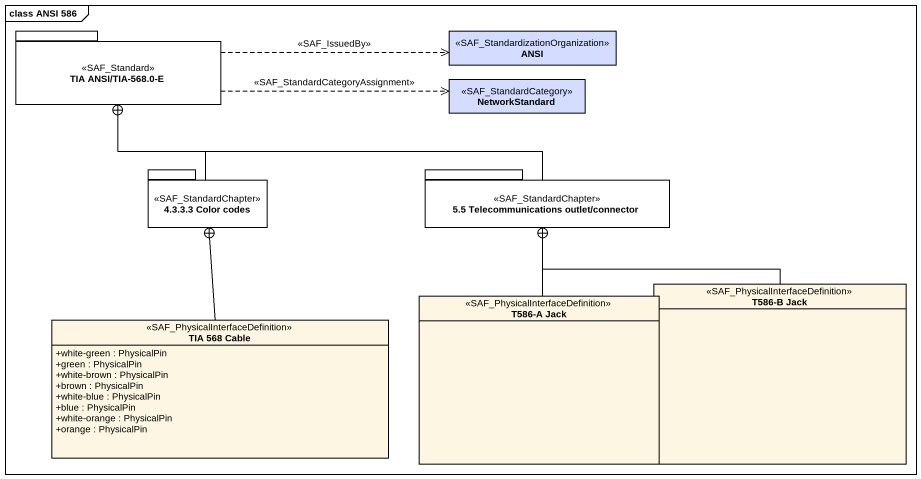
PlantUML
@startuml
mainframe class ANSI 586
hide circle
hide empty members
skinparam classAttributeIconSize 0
package "TIA ANSI/TIA-568.0-E" as TIA_ANSI_TIA_568_0_E <<SAF_Standard>> {
}
class ANSI <<SAF_StandardizationOrganization>> #D4DDFF
class NetworkStandard <<SAF_StandardCategory>> #D4DDFF
package "4.3.3.3 Color codes" as p4_3_3_3_Color_codes <<SAF_StandardChapter>> {
}
package "5.5 Telecommunications outlet/connector" as p5_5_Telecommunications <<SAF_StandardChapter>> {
}
class "TIA 568 Cable" as TIA_568_Cable <<SAF_PhysicalInterfaceDefinition>> {
  +white-green : PhysicalPin
  +green : PhysicalPin
  +white-brown : PhysicalPin
  +brown : PhysicalPin
  +white-blue : PhysicalPin
  +blue : PhysicalPin
  +white-orange : PhysicalPin
  +orange : PhysicalPin
}
class "T586-A Jack" as T586_A_Jack <<SAF_PhysicalInterfaceDefinition>>
class "T586-B Jack" as T586_B_Jack <<SAF_PhysicalInterfaceDefinition>>
TIA_ANSI_TIA_568_0_E .right.> ANSI : <<SAF_IssuedBy>>
TIA_ANSI_TIA_568_0_E .right.> NetworkStandard : <<SAF_StandardCategoryAssignment>>
p4_3_3_3_Color_codes -up-+ TIA_ANSI_TIA_568_0_E
p5_5_Telecommunications -left-+ TIA_ANSI_TIA_568_0_E
TIA_568_Cable -up-+ p4_3_3_3_Color_codes
T586_A_Jack -up-+ p5_5_Telecommunications
T586_B_Jack -up-+ p5_5_Telecommunications
@enduml
